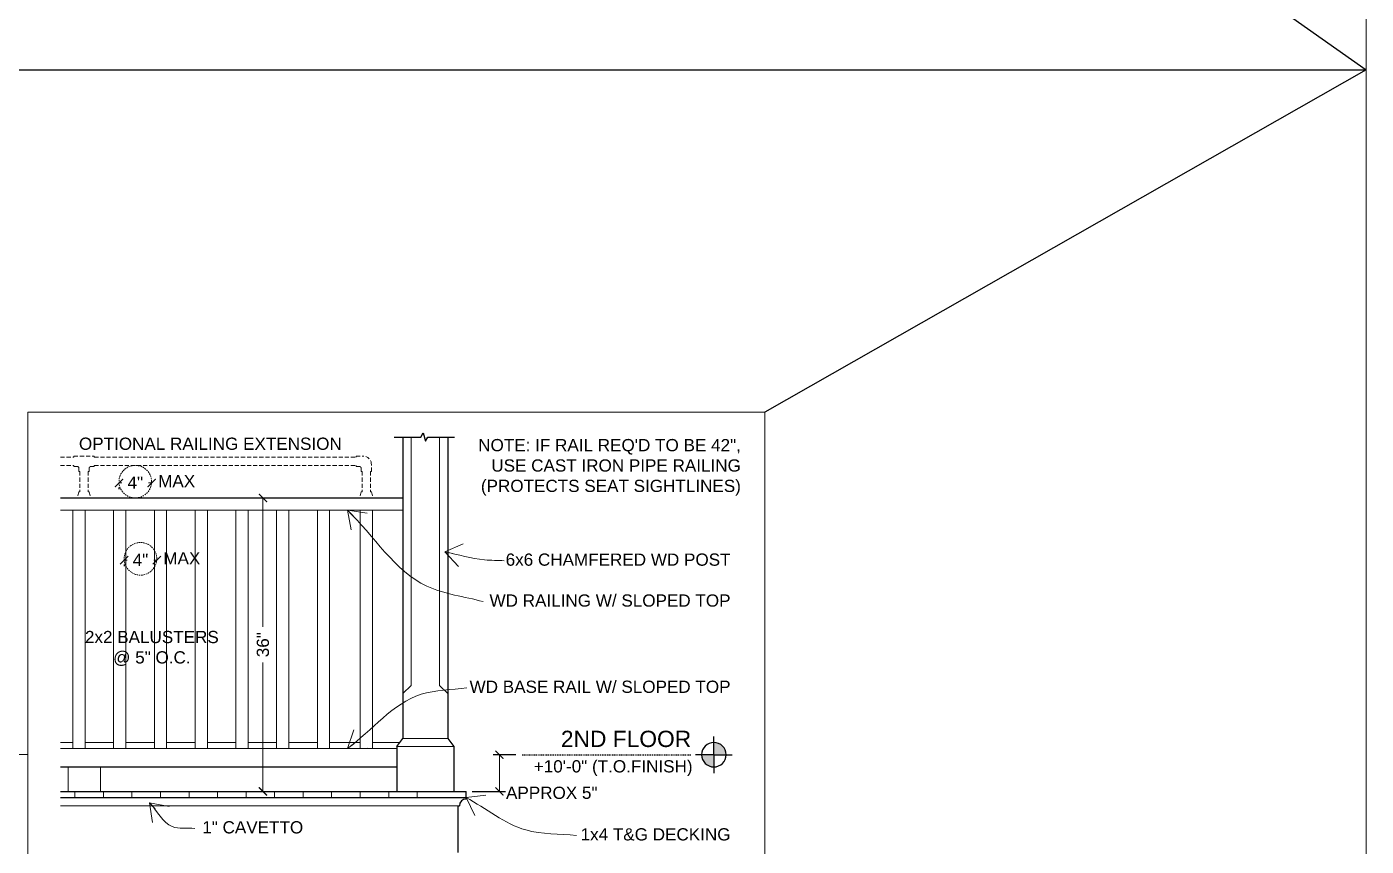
# Model space of a CAD drawing. Header units: inches. Extents: x -4969 to 16721, y 2489 to 24693.
# Drawn here: x 1416.7 to 1581, y 3771.2 to 3871.8 of the extents above; entities that cross this region are included whole.
import ezdxf

# ---------------------------------------------------------------- set-up
doc = ezdxf.new("R2010")
doc.units = ezdxf.units.IN
doc.header["$MEASUREMENT"] = 0
doc.linetypes.add('CENTER', pattern=[2, 1.25, -0.25, 0.25, -0.25])
doc.linetypes.add('DASHED2', pattern=[0.375, 0.25, -0.125])
doc.layers.get('0').update_dxf_attribs({"lineweight": 5})
doc.layers.add('0-NPLT', color=1, linetype='Continuous', plot=False)
for name, color, linetype, lineweight in [('1', 1, 'Continuous', 9), ('2', 6, 'Continuous', 20), ('3', 3, 'Continuous', 30), ('A-DIMSx', 7, 'Continuous', 9), ('A-TEXTx', 7, 'Continuous', 20)]:
    doc.layers.add(name, color=color, linetype=linetype, lineweight=lineweight)
doc.styles.get("Standard").update_dxf_attribs({"font": 'Arial.ttf'})
doc.dimstyles.get("Standard").update_dxf_attribs({"dimtxt": 3, "dimasz": 2, "dimexe": 0.03125, "dimexo": 0.0625, "dimgap": 0.03125, "dimtad": 0, "dimtoh": 1, "dimdec": 4, "dimlfac": 0.99985, "dimzin": 0, "dimdsep": 46, "dimlunit": 4, "dimtxsty": 'Standard', "dimblk": 'ARCHTICK', "dimblk1": 'ARCHTICK', "dimblk2": 'ARCHTICK', "dimcen": 0.09, "dimclrt": 256, "dimadec": 0, "dimazin": 0, "dimtfac": 1, "dimtdec": 4, "dimtofl": 0, "dimtmove": 0, "dimatfit": 3, "dimfxl": 1, "dimtolj": 1, "dimtzin": 0, "dimarcsym": 0})

# ---------------------------------------------------------------- blocks, each defined once
blk = doc.blocks.new('BORDER 11X17')
at = {"layer": '0-NPLT', "lineweight": 9, "ltscale": 0.1}
blk.add_lwpolyline([(29792.74, -10473.77), (29078.74, -10473.77), (29078.74, -10977.77), (29792.74, -10977.77)], close=True, dxfattribs=at)
blk = doc.blocks.new('_ArchTick')
at = {"color": 0, "linetype": 'ByBlock', "lineweight": 0, "const_width": 0.15}
blk.add_lwpolyline([(-0.5, -0.5), (0.5, 0.5)], dxfattribs=at)
blk = doc.blocks.new('*D757')
at = {"layer": 'A-DIMSx', "color": 0, "lineweight": 5, "ltscale": 0.1, "transparency": 16777216}
for p, q in [((1445.63, 3813.97), (1445.63, 3798.16)), ((1445.63, 3777.97), (1445.63, 3793.77))]:
    blk.add_line(p, q, dxfattribs=at)
at = {"layer": 'A-DIMSx', "color": 0, "lineweight": -2, "ltscale": 0.1, "transparency": 16777216}
for p, q in [((1446.32, 3813.97), (1446.38, 3813.97)), ((1446.32, 3777.97), (1446.38, 3777.97))]:
    blk.add_line(p, q, dxfattribs=at)
at = {"layer": 'Defpoints', "color": 0, "ltscale": 0.1, "transparency": 16777216}
for p in [(1445.57, 3813.97), (1445.57, 3777.97), (1445.63, 3777.97)]:
    blk.add_point(p, dxfattribs=at)
at = {"layer": 'A-DIMSx', "color": 0, "lineweight": 5, "ltscale": 0.1, "transparency": 16777216}
for p, rotation in [((1445.63, 3813.97), 90), ((1445.63, 3777.97), 270)]:
    blk.add_blockref('_ArchTick', p, dxfattribs=dict(at, rotation=rotation))
at = {"layer": 'A-DIMSx', "ltscale": 0.1, "transparency": 16777216, "insert": (1445.63, 3795.97), "char_height": 1.5, "attachment_point": 5, "rotation": 90}
blk.add_mtext('\\A1;36"', dxfattribs=at)
blk = doc.blocks.new('Point')
at = {"lineweight": 0, "ltscale": 0.1}
h = blk.add_hatch(color=256, dxfattribs=at)
h.dxf.hatch_style = 1
h.paths.add_polyline_path([(-3.2903, 4.1654, 0.414214), (-3.3528, 4.1029), (-3.2903, 4.1029)])
h.paths.add_polyline_path([(-3.2903, 4.1029), (-3.2903, 4.0404, 0.414214), (-3.2278, 4.1029)])
at = {"layer": '3', "ltscale": 0.1}
for q in [(-3.2903, 4.1966), (-3.384, 4.1029), (-3.1965, 4.1029), (-3.2903, 4.0091)]:
    blk.add_line((-3.2903, 4.1029), q, dxfattribs=at)
blk.add_circle((-3.2903, 4.1029), 0.0625, dxfattribs=at)
blk = doc.blocks.new('*D907')
at = {"layer": 'A-DIMSx', "color": 0, "lineweight": -2, "ltscale": 0.1, "transparency": 16777216}
for p, q in [((1476.68, 3782.47), (1473.9, 3782.47)), ((1471.31, 3777.97), (1475.4, 3777.97))]:
    blk.add_line(p, q, dxfattribs=at)
at = {"layer": 'A-DIMSx', "color": 0, "lineweight": 5, "ltscale": 0.1, "transparency": 16777216}
blk.add_line((1474.65, 3782.47), (1474.65, 3777.97), dxfattribs=at)
at = {"layer": 'Defpoints', "color": 0, "ltscale": 0.1, "transparency": 16777216}
for p in [(1477.43, 3782.47), (1470.56, 3777.97), (1474.65, 3777.97)]:
    blk.add_point(p, dxfattribs=at)
at = {"layer": 'A-DIMSx', "color": 0, "lineweight": 5, "ltscale": 0.1, "transparency": 16777216}
for p, rotation in [((1474.65, 3782.47), 90), ((1474.65, 3777.97), 270)]:
    blk.add_blockref('_ArchTick', p, dxfattribs=dict(at, rotation=rotation))
at = {"layer": 'A-DIMSx', "ltscale": 0.1, "transparency": 16777216, "insert": (1481.07, 3777.79), "char_height": 1.5, "attachment_point": 5}
blk.add_mtext('\\A1;APPROX 5"', dxfattribs=at)
blk = doc.blocks.new('*D908')
at = {"layer": 'A-DIMSx', "color": 0, "lineweight": 5, "ltscale": 0.1, "transparency": 16777216}
for p, q in [((1427.97, 3815.81), (1428.33, 3815.81)), ((1431.97, 3815.81), (1431.61, 3815.81))]:
    blk.add_line(p, q, dxfattribs=at)
at = {"layer": 'A-DIMSx', "color": 0, "lineweight": -2, "ltscale": 0.1, "transparency": 16777216}
blk.add_line((1427.97, 3815.27), (1427.97, 3815.06), dxfattribs=at)
at = {"layer": 'Defpoints', "color": 0, "ltscale": 0.1, "transparency": 16777216}
for p in [(1427.97, 3816.02), (1431.97, 3815.81), (1431.97, 3815.81)]:
    blk.add_point(p, dxfattribs=at)
at = {"layer": 'A-DIMSx', "color": 0, "lineweight": 5, "ltscale": 0.1, "transparency": 16777216, "rotation": 180}
blk.add_blockref('_ArchTick', (1427.97, 3815.81), dxfattribs=at)
at = {"layer": 'A-DIMSx', "color": 0, "lineweight": 5, "ltscale": 0.1, "transparency": 16777216}
blk.add_blockref('_ArchTick', (1431.97, 3815.81), dxfattribs=at)
at = {"layer": 'A-DIMSx', "ltscale": 0.1, "transparency": 16777216, "insert": (1429.97, 3815.85), "char_height": 1.5, "attachment_point": 5}
blk.add_mtext('\\A1;4"', dxfattribs=at)
blk = doc.blocks.new('*D909')
at = {"layer": 'A-DIMSx', "color": 0, "lineweight": 5, "ltscale": 0.1, "transparency": 16777216}
for p, q in [((1428.61, 3806.35), (1428.96, 3806.35)), ((1432.61, 3806.35), (1432.25, 3806.35))]:
    blk.add_line(p, q, dxfattribs=at)
at = {"layer": 'A-DIMSx', "color": 0, "lineweight": -2, "ltscale": 0.1, "transparency": 16777216}
blk.add_line((1428.61, 3805.81), (1428.61, 3805.6), dxfattribs=at)
at = {"layer": 'Defpoints', "color": 0, "ltscale": 0.1, "transparency": 16777216}
for p in [(1428.61, 3806.56), (1432.61, 3806.35), (1432.61, 3806.35)]:
    blk.add_point(p, dxfattribs=at)
at = {"layer": 'A-DIMSx', "color": 0, "lineweight": 5, "ltscale": 0.1, "transparency": 16777216, "rotation": 180}
blk.add_blockref('_ArchTick', (1428.61, 3806.35), dxfattribs=at)
at = {"layer": 'A-DIMSx', "color": 0, "lineweight": 5, "ltscale": 0.1, "transparency": 16777216}
blk.add_blockref('_ArchTick', (1432.61, 3806.35), dxfattribs=at)
at = {"layer": 'A-DIMSx', "ltscale": 0.1, "transparency": 16777216, "insert": (1430.61, 3806.38), "char_height": 1.5, "attachment_point": 5}
blk.add_mtext('\\A1;4"', dxfattribs=at)

msp = doc.modelspace()

# ---------------------------------------------------------------- linework, layer by layer
at = {"layer": '0-NPLT', "ltscale": 0.25}
for p, q in [((1521.5000785, 3908.5008975), (1581.0000785, 3866.5008975)), ((1224.0000785, 3866.5008975), (1581.0000785, 3866.5008975)), ((1581.0000785, 3866.5008975), (1507.2087243, 3824.5008975))]:
    msp.add_line(p, q, dxfattribs=at)
at = {"layer": '0-NPLT', "lineweight": 9, "ltscale": 0.1}
msp.add_lwpolyline([(1507.2087243, 3824.5008975), (1416.7914326, 3824.5008975), (1416.7914326, 3740.5008975), (1507.2087243, 3740.5008975)], close=True, dxfattribs=at)
msp.add_lwpolyline([(1507.2087243, 3824.5008975), (1416.7914326, 3824.5008975), (1416.7914326, 3740.5008975), (1507.2087243, 3740.5008975)], close=True, dxfattribs=at)
for points in [[(1416.7914326, 3782.5008975), (1343.0000785, 3782.5008975), (1343.0000785, 3698.5008975), (1462.0000785, 3698.5008975), (1462.0000785, 3740.5008975)], [(1416.7914326, 3782.5008975), (1416.7914326, 3698.5008975), (1462.0000785, 3698.5008975), (1462.0000785, 3740.5008975)]]:
    msp.add_lwpolyline(points, dxfattribs=at)
at = {"layer": '1', "ltscale": 0.25}
for p, q in [((1463.811924, 3821.4493978), (1463.811924, 3790.9684157)), ((1467.311924, 3821.4493978), (1467.311924, 3790.9684157)), ((1463.811924, 3790.9684157), (1462.811924, 3789.9684157)), ((1467.311924, 3790.9684157), (1468.311924, 3789.9684157)), ((1462.061924, 3783.4684157), (1469.061924, 3783.4684157)), ((1462.811924, 3784.4684157), (1468.311924, 3784.4684157))]:
    msp.add_line(p, q, dxfattribs=at)
at = {"layer": '1'}
for p, q in [((1420.7914326, 3783.2184157), (1462.061924, 3783.2184157)), ((1422.561924, 3777.2184157), (1422.561924, 3777.9684157)), ((1426.061924, 3777.2184157), (1426.061924, 3777.9684157)), ((1429.561924, 3777.2184157), (1429.561924, 3777.9684157)), ((1433.061924, 3777.2184157), (1433.061924, 3777.9684157)), ((1436.561924, 3777.2184157), (1436.561924, 3777.9684157)), ((1440.061924, 3777.2184157), (1440.061924, 3777.9684157)), ((1443.561924, 3777.2184157), (1443.561924, 3777.9684157)), ((1447.061924, 3777.2184157), (1447.061924, 3777.9684157)), ((1450.561924, 3777.2184157), (1450.561924, 3777.9684157)), ((1454.061924, 3777.2184157), (1454.061924, 3777.9684157)), ((1457.561924, 3777.2184157), (1457.561924, 3777.9684157)), ((1461.061924, 3777.2184157), (1461.061924, 3777.9684157)), ((1464.561924, 3777.2184157), (1464.561924, 3777.9684157)), ((1420.7914326, 3776.2186657), (1469.5621752, 3776.2186657))]:
    msp.add_line(p, q, dxfattribs=at)
at = {"layer": '1', "linetype": 'DASHED2', "ltscale": 0.75}
for centre in [(1429.9700252, 3815.9718857), (1430.6055306, 3806.507898)]:
    msp.add_circle(centre, 2, dxfattribs=at)
at = {"layer": '2', "linetype": 'DASHED2', "ltscale": 2}
for p, q in [((1420.7914326, 3818.9684157), (1422.4359609, 3818.9684157)), ((1420.7914326, 3817.9684157), (1422.4359609, 3817.9684157)), ((1422.4359609, 3818.9684157), (1422.4359609, 3819.0934157)), ((1422.4359609, 3819.0934157), (1424.9359609, 3819.0934157)), ((1422.4359609, 3817.8434157), (1422.4359609, 3817.9684157)), ((1422.4359609, 3817.8434157), (1422.8109609, 3817.8434157)), ((1424.9359609, 3817.8434157), (1424.5609609, 3817.8434157)), ((1424.9359609, 3818.9684157), (1424.9359609, 3819.0934157)), ((1424.9359609, 3818.9684157), (1457.061924, 3818.9684157)), ((1424.9359609, 3817.8434157), (1424.9359609, 3817.9684157)), ((1424.9359609, 3817.9684157), (1457.061924, 3817.9684157)), ((1457.061924, 3819.0934157), (1457.936924, 3819.0934157)), ((1457.061924, 3818.9684157), (1457.061924, 3819.0934157)), ((1457.061924, 3817.8434157), (1457.061924, 3817.9684157)), ((1457.061924, 3817.8434157), (1457.436924, 3817.8434157)), ((1458.936924, 3817.2184157), (1458.936924, 3818.0934157)), ((1423.0609609, 3817.2184157), (1423.0609609, 3817.5934157)), ((1423.0609609, 3817.2184157), (1423.1859609, 3817.2184157)), ((1423.1859609, 3817.2184157), (1423.1859609, 3814.7184157)), ((1424.1859609, 3817.2184157), (1424.1859609, 3814.7184157)), ((1424.3109609, 3817.2184157), (1424.1859609, 3817.2184157)), ((1424.3109609, 3817.2184157), (1424.3109609, 3817.5934157)), ((1457.686924, 3817.2184157), (1457.686924, 3817.5934157)), ((1457.686924, 3817.2184157), (1457.811924, 3817.2184157)), ((1457.811924, 3817.2184157), (1457.811924, 3814.7184157)), ((1458.811924, 3817.2184157), (1458.811924, 3814.7184157)), ((1458.811924, 3817.2184157), (1458.936924, 3817.2184157)), ((1423.0553755, 3814.7184157), (1422.8544136, 3813.9684157)), ((1423.1859609, 3814.7184157), (1423.0553755, 3814.7184157)), ((1424.1859609, 3814.7184157), (1424.3165464, 3814.7184157)), ((1424.3165464, 3814.7184157), (1424.5175082, 3813.9684157)), ((1457.6813386, 3814.7184157), (1457.4803767, 3813.9684157)), ((1457.811924, 3814.7184157), (1457.6813386, 3814.7184157)), ((1458.811924, 3814.7184157), (1458.9425094, 3814.7184157)), ((1458.9425094, 3814.7184157), (1459.1434713, 3813.9684157))]:
    msp.add_line(p, q, dxfattribs=at)
at = {"layer": '2'}
for p, q in [((1420.7914326, 3812.4684157), (1462.811924, 3812.4684157)), ((1422.3119239, 3812.4684157), (1422.3119239, 3783.2184157)), ((1423.8119239, 3812.4684157), (1423.8119239, 3783.2184157)), ((1427.3119239, 3812.4684157), (1427.3119239, 3783.2184157)), ((1428.8119239, 3812.4684157), (1428.8119239, 3783.2184157)), ((1432.3119239, 3812.4684157), (1432.3119239, 3783.2184157)), ((1433.8119239, 3812.4684157), (1433.8119239, 3783.2184157)), ((1437.3119239, 3812.4684157), (1437.3119239, 3783.2184157)), ((1438.8119239, 3812.4684157), (1438.8119239, 3783.2184157)), ((1442.3119239, 3812.4684157), (1442.3119239, 3783.2184157)), ((1443.8119239, 3812.4684157), (1443.8119239, 3783.2184157)), ((1447.3119239, 3812.4684157), (1447.3119239, 3783.2184157)), ((1448.8119239, 3812.4684157), (1448.8119239, 3783.2184157)), ((1452.3119239, 3812.4684157), (1452.3119239, 3783.2184157)), ((1453.8119239, 3812.4684157), (1453.8119239, 3783.2184157)), ((1457.5619239, 3812.4684157), (1457.5619239, 3783.2184157)), ((1459.0619239, 3812.4684157), (1459.0619239, 3783.2184157)), ((1420.7914326, 3783.9684157), (1422.3119239, 3783.9684157)), ((1423.8119239, 3783.9684157), (1427.3119239, 3783.9684157)), ((1428.8119239, 3783.9684157), (1432.3119239, 3783.9684157)), ((1433.8119239, 3783.9684157), (1437.3119239, 3783.9684157)), ((1438.8119239, 3783.9684157), (1442.3119239, 3783.9684157)), ((1443.8119239, 3783.9684157), (1447.3119239, 3783.9684157)), ((1448.8119239, 3783.9684157), (1452.3119239, 3783.9684157)), ((1453.8119239, 3783.9684157), (1457.5619239, 3783.9684157)), ((1459.0619239, 3783.9684157), (1462.3119239, 3783.9684157)), ((1421.7198914, 3780.9684157), (1421.7198915, 3777.9684157)), ((1425.7198914, 3780.9684157), (1425.7198915, 3777.9684157))]:
    msp.add_line(p, q, dxfattribs=at)
at = {"layer": '2', "linetype": 'DASHED2', "ltscale": 2}
for centre, radius, start, end in [((1422.8109609, 3817.5934157), 0.25, 0, 90), ((1424.5609609, 3817.5934157), 0.25, 90, 180), ((1457.436924, 3817.5934157), 0.25, 0, 90), ((1457.936924, 3818.0934157), 1, 0, 90)]:
    msp.add_arc(centre, radius, start, end, dxfattribs=at)
at = {"layer": '3'}
for p, q in [((1462.811924, 3821.4493978), (1462.811924, 3784.4684157)), ((1468.311924, 3821.4493978), (1468.311924, 3784.4684157)), ((1420.7914326, 3813.9684157), (1462.811924, 3813.9684157)), ((1462.061924, 3783.4684157), (1462.811924, 3784.4684157)), ((1462.061924, 3783.4684157), (1462.061924, 3777.9684157)), ((1468.311924, 3784.4684157), (1469.061924, 3783.4684157)), ((1469.061924, 3783.4684157), (1469.061924, 3777.9684157)), ((1420.7914326, 3780.9684157), (1462.061924, 3780.9684157)), ((1420.7914326, 3777.9684157), (1470.561924, 3777.9684157)), ((1420.7914326, 3777.2184157), (1470.561924, 3777.2184157)), ((1470.561924, 3777.2184157), (1470.561924, 3777.9684157)), ((1470.561924, 3777.03639), (1470.561924, 3777.2184157)), ((1469.5619249, 3776.2186657), (1469.5619249, 3770.4790933)), ((1469.5621752, 3776.2186657), (1469.7441998, 3776.2186657))]:
    msp.add_line(p, q, dxfattribs=at)
at = {"layer": '3', "linetype": 'CENTER', "ltscale": 0.1}
msp.add_line((1477.426662, 3782.4684157), (1498.1570226, 3782.4684157), dxfattribs=at)
at = {"layer": '3', "flags": 128}
msp.add_lwpolyline([(1461.7530883, 3821.4493978), (1465.0216675, 3821.4493978), (1465.3103427, 3821.9493978), (1465.5603427, 3820.9493978), (1465.8490178, 3821.4493978), (1469.1438153, 3821.4493978)], dxfattribs=at)
at = {"layer": '3'}
msp.add_arc((1470.561924, 3776.2186657), 0.8177242, 90, 180, dxfattribs=at)

# ---------------------------------------------------------------- block references
at = {"ltscale": 0.1}
msp.add_blockref('BORDER 11X17', (-28211.7391542, 14592.2729885), dxfattribs=at)
at = {"ltscale": 0.1, "xscale": -24.00000000000006, "yscale": 24.00000000000006, "zscale": 24.00000000000006}
msp.add_blockref('Point', (1421.9922213, 3683.9991786), dxfattribs=at)

# ---------------------------------------------------------------- texts
at = {"layer": 'A-DIMSx', "ltscale": 0.25, "char_height": 1.5, "attachment_point": 5}
for insert in [(1435.0462235, 3816.0339954), (1435.6817289, 3806.5700077)]:
    msp.add_mtext('{MAX}', dxfattribs=dict(at, insert=insert))
at = {"layer": 'A-TEXTx', "ltscale": 0.5}
for s, insert, char_height, width, attachment_point in [('OPTIONAL RAILING EXTENSION', (1455.306183, 3820.6163024), 1.5, 37.363013577, 6), ('NOTE: IF RAIL REQ\'D TO BE 42",\\PUSE CAST IRON PIPE RAILING\\P(PROTECTS SEAT SIGHTLINES)', (1504.2742399, 3817.7306807), 1.5, 37.049138407, 6), ('6x6 CHAMFERED WD POST', (1503.0032303, 3806.397047), 1.5, 38.142814288, 6), ('WD RAILING W/ SLOPED TOP', (1503.0032303, 3801.3768277), 1.5, 38.142814288, 6), ('2x2 BALUSTERS @ 5" O.C.', (1432.0036035, 3795.5123643), 1.5, 16.875893197, 5), ('WD BASE RAIL W/ SLOPED TOP', (1503.0032303, 3790.7980521), 1.5, 38.142814288, 6), ('2ND FLOOR ', (1482.1881914, 3785.4151078), 2, 27.085506828, 1), ('+10\'-0" (T.O.FINISH)', (1478.8656771, 3781.796848), 1.5, 27.085506828, 1), ('1" CAVETTO', (1450.5739406, 3773.5540039), 1.5, 20.025250634, 6), ('1x4 T&G DECKING', (1503.0032303, 3772.6887846), 1.5, 20.025250634, 6)]:
    msp.add_mtext(s, dxfattribs=dict(at, insert=insert, char_height=char_height, width=width, attachment_point=attachment_point))

# ---------------------------------------------------------------- dimensions: what is measured, and where the dimension line sits
at = {"layer": 'A-DIMSx', "ltscale": 0.1}
for base, p1, p2, picture, middle in [((1431.9700252, 3815.809618), (1427.9700252, 3816.0225487), (1431.9700252, 3815.809618), '*D908', (1429.9700252, 3815.8487294)), ((1432.6055306, 3806.3456303), (1428.6055306, 3806.558561), (1432.6055306, 3806.3456303), '*D909', (1430.6055306, 3806.3847416))]:
    dim = msp.add_linear_dim(base=base, p1=p1, p2=p2, dimstyle='Standard', override={"dimtxt": 1.5, "dimasz": 1, "dimexe": 0.75, "dimexo": 0.75, "dimgap": 0.75, "dimlfac": -47.9928, "dimtmove": 2, "dimlwd": 5}, dxfattribs=at)
    dim.commit()
    dim.dimension.update_dxf_attribs({"geometry": picture, "text_midpoint": middle, "dimtype": 160})
dim = msp.add_linear_dim(base=(1445.625169, 3777.9684157), p1=(1445.572834, 3813.9684157), p2=(1445.572834, 3777.9684157), angle=90, text='36"', dimstyle='Standard', override={"dimtxt": 1.5, "dimasz": 1, "dimexe": 0.75, "dimexo": 0.75, "dimgap": 0.75, "dimlfac": -47.9928, "dimtmove": 2, "dimlwd": 5}, dxfattribs=at)
dim.commit()
dim.dimension.update_dxf_attribs({"geometry": '*D757', "text_midpoint": (1445.625169, 3795.9684157)})
dim = msp.add_linear_dim(base=(1474.6541266, 3777.9684157), p1=(1477.426662, 3782.4684157), p2=(1470.561924, 3777.9684157), angle=90, text='APPROX 5"', dimstyle='Standard', override={"dimtxt": 1.5, "dimasz": 1, "dimexe": 0.75, "dimexo": 0.75, "dimgap": 0.75, "dimlfac": -47.9928, "dimtmove": 2, "dimlwd": 5}, dxfattribs=at)
dim.commit()
dim.dimension.update_dxf_attribs({"geometry": '*D907', "text_midpoint": (1481.0680617, 3777.7935791), "dimtype": 160})

# ---------------------------------------------------------------- leaders
at = {"layer": 'A-TEXTx', "path_type": 1, "annotation_type": 0, "has_hookline": 1, "hookline_direction": 0}
for points, text_width in [([(1455.9979141, 3812.4684157), (1465.7498778, 3803.1438379), (1472.6576191, 3801.2532029)], 29.4566849), ([(1467.9655091, 3807.3588055), (1472.8313305, 3806.3800009), (1475.2230818, 3806.2734222)], 27.4727149), ([(1455.9979141, 3783.2184157), (1465.030372, 3789.8798299), (1470.6430515, 3790.6744272)], 31.904161), ([(1470.561924, 3777.2184157), (1477.8944311, 3773.2346223), (1484.097397, 3772.5651597)], 18.0388813), ([(1431.7261222, 3776.572518), (1434.508801, 3773.6588094), (1437.2729867, 3773.4303791)], 12.0654843)]:
    msp.add_leader(points, dimstyle='Standard', override={"dimasz": 2, "dimgap": 0.75, "dimldrblk": 'Open90', "dimlwd": -1}, dxfattribs=dict(at, text_width=text_width))

doc.saveas('drawing.dxf')
